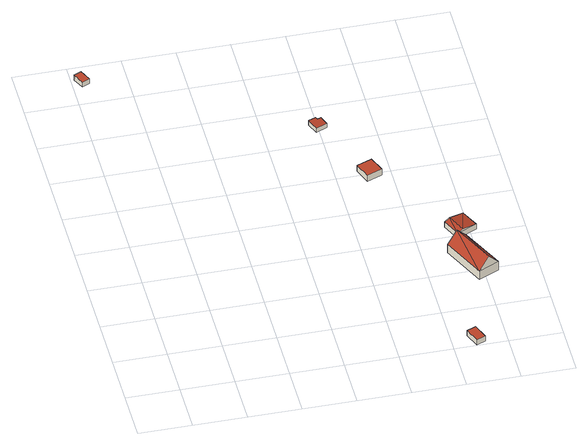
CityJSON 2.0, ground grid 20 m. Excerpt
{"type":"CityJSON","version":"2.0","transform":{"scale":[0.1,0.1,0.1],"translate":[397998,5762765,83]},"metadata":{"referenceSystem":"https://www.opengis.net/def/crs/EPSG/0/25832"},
"CityObjects":{
"building1":{"type":"Building","attributes":{"Gemeindeschluessel":"05566004","Geometrietyp2DReferenz":"3000","function":"31001_1310","roofType":"1000","measuredHeight":2.32},"geometry":[{"type":"Solid","lod":"2","boundaries":[[[[0,1,2,3]],[[4,5,1,0]],[[6,7,5,4]],[[3,2,7,6]],[[4,0,3,6]],[[1,5,7,2]]]],"semantics":{"surfaces":[{"type":"WallSurface"},{"type":"RoofSurface"},{"type":"GroundSurface"}],"values":[[0,0,0,0,1,2]]}}]},
"building2":{"type":"Building","attributes":{"Gemeindeschluessel":"05515000","Geometrietyp2DReferenz":"3000","function":"31001_1310","roofType":"1000","measuredHeight":2.35},"geometry":[{"type":"Solid","lod":"2","boundaries":[[[[8,9,10,11]],[[12,13,9,8]],[[14,15,13,12]],[[11,10,15,14]],[[12,8,11,14]],[[9,13,15,10]]]],"semantics":{"surfaces":[{"type":"WallSurface"},{"type":"RoofSurface"},{"type":"GroundSurface"}],"values":[[0,0,0,0,1,2]]}}]},
"building3":{"type":"Building","attributes":{"Gemeindeschluessel":"05515000","Geometrietyp2DReferenz":"3000","function":"31001_2700","roofType":"2100","measuredHeight":2.17},"geometry":[{"type":"Solid","lod":"2","boundaries":[[[[16,17,18,19]],[[20,21,17,16]],[[22,23,21,20]],[[24,25,23,22]],[[26,27,25,24]],[[19,18,27,26]],[[24,22,20,16,19,26]],[[17,21,23,25,27,18]]]],"semantics":{"surfaces":[{"type":"WallSurface"},{"type":"RoofSurface"},{"type":"GroundSurface"}],"values":[[0,0,0,0,0,0,1,2]]}}]},
"building4":{"type":"Building","attributes":{"Gemeindeschluessel":"05515000","Geometrietyp2DReferenz":"3000","function":"31001_1310","roofType":"1000","measuredHeight":2.71},"geometry":[{"type":"Solid","lod":"2","boundaries":[[[[28,29,30,31]],[[32,33,29,28]],[[34,35,33,32]],[[31,30,35,34]],[[32,28,31,34]],[[29,33,35,30]]]],"semantics":{"surfaces":[{"type":"WallSurface"},{"type":"RoofSurface"},{"type":"GroundSurface"}],"values":[[0,0,0,0,1,2]]}}]},
"building5":{"type":"Building","attributes":{"Gemeindeschluessel":"05515000","Geometrietyp2DReferenz":"3000","function":"31001_1000","roofType":"3100","measuredHeight":8.39},"address":[{"country":"Germany","locality":"Münster","thoroughfareNumber":"171","thoroughfareName":"Alberdingweg"}],"geometry":[{"type":"Solid","lod":"2","boundaries":[[[[36,37,38,39]],[[40,41,37,36]],[[42,43,41,40]],[[39,38,43,42]],[[36,44,40]],[[42,45,39]],[[39,45,44]],[[44,36,39]],[[45,42,40]],[[40,44,45]],[[37,41,43,38]]]],"semantics":{"surfaces":[{"type":"WallSurface"},{"type":"RoofSurface"},{"type":"GroundSurface"}],"values":[[0,0,0,0,0,0,1,1,1,1,2]]}}]},
"building6":{"type":"Building","attributes":{"Gemeindeschluessel":"05515000","Geometrietyp2DReferenz":"3000","function":"31001_2460","roofType":"3100","measuredHeight":3.27},"geometry":[{"type":"Solid","lod":"2","boundaries":[[[[46,47,48,49]],[[50,51,47,46]],[[52,53,51,50]],[[49,48,53,52]],[[46,54,50]],[[52,55,49]],[[49,55,54]],[[54,46,49]],[[55,52,50]],[[50,54,55]],[[47,51,53,48]]]],"semantics":{"surfaces":[{"type":"WallSurface"},{"type":"RoofSurface"},{"type":"GroundSurface"}],"values":[[0,0,0,0,0,0,1,1,1,1,2]]}}]}
},
"vertices":[
[37,1734,40],[37,1734,17],[9,1721,17],[9,1721,40],[58,1689,40],[58,1689,17],[29,1676,40],[29,1676,17],
[1095,74,27],[1095,74,3],[1060,60,3],[1060,60,27],[1118,15,27],[1118,15,3],[1083,1,27],[1083,1,3],
[767,1298,35],[767,1298,13],[785,1253,13],[785,1253,32],[795,1309,35],[795,1309,13],[799,1299,34],[799,1299,13],[814,1305,34],[814,1305,13],[828,1270,32],[828,1270,13],
[936,1036,40],[936,1036,13],[878,1014,13],[878,1014,40],[961,974,40],[961,974,13],[903,951,40],[903,951,13],
[1092,510,48],[1092,510,10],[1170,342,10],[1170,342,48],[1171,545,48],[1171,545,10],[1249,378,48],[1249,378,10],[1131,527,94],[1210,360,94],
[1114,650,32],[1114,650,9],[1146,579,9],[1146,579,32],[1190,685,32],[1190,685,9],[1222,614,32],[1222,614,9],[1135,660,41],[1168,589,41]
]}
